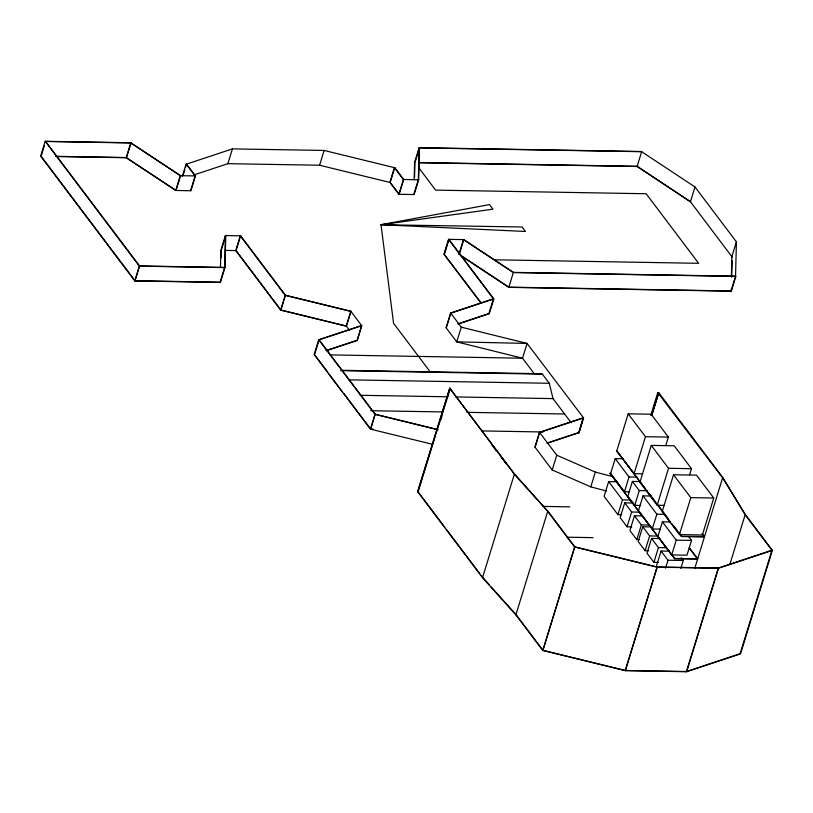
<?xml version="1.0" encoding="UTF-8"?>
<svg xmlns="http://www.w3.org/2000/svg" width="813" height="813" viewBox="0 0 813 813"><rect width="100%" height="100%" fill="white"/><g stroke="black" fill="none" stroke-linecap="round" stroke-linejoin="round"><path stroke-width="1.22" d="M220.455 267.497L220.892 250.333L225.435 235.546L240.618 235.811L285.454 295.241L350.82 311.237L361.744 325.718L357.192 340.495L326.399 350.708M221.045 257.731L221.227 250.333L225.77 235.557L224.967 267.609L220.414 282.396L134.836 280.932L40.65 156.076L45.193 141.289L130.771 142.763L180.608 175.689L176.065 190.466L126.228 157.539L55.751 156.33M41.097 156.259L135.009 280.749L220.089 282.213L224.632 267.426L225.435 235.546M414.163 179.754L414.589 162.488L419.142 147.702L641.701 151.523L637.087 166.482L690.44 201.736L732.198 257.081M414.559 177.386L414.925 162.671M419.142 147.702L418.329 179.764L413.787 194.551M193.758 174.998L227.884 163.677L319.57 165.232L389.935 182.447L398.878 194.287L414.122 194.551L418.675 179.775L419.478 147.895L641.64 151.706L694.983 186.949L736.415 241.868L735.552 276.186L731.009 290.973L508.836 287.162L459.243 254.388L463.796 239.611L448.573 239.357L444.03 254.144L481.266 303.513M731.375 276.257L731.873 256.654L736.415 241.868M460.981 255.76L508.786 287.345L731.334 291.156L731.405 288.635M731.69 277.274L732.107 260.871M650.746 415.443L657.768 392.628L658.764 392.72L722.94 477.79L745.47 514.731L772.35 550.371L740.521 653.845L686.66 671.711L625.339 670.654L542.769 650.451L515.879 614.821L482.526 577.687L417.669 491.713L449.741 388.238L450.453 388.258L435.931 433.969M41.443 155.12L44.237 146.025M418.675 179.775L403.421 179.51L394.488 167.661L324.123 150.446L232.427 148.891L186.533 164.114L195.455 175.943L190.903 190.73L175.73 190.466L126.167 157.722L130.771 142.763M126.513 157.722L131.056 142.946L45.64 141.482L139.551 265.963L224.632 267.426M134.836 280.932L139.389 266.146L45.193 141.289M135.009 280.749L139.551 265.963M175.73 190.466L180.273 175.679L130.72 142.936M182.295 176.502L186.136 163.992L195.15 175.933L190.598 190.72M183.037 175.486L184.785 169.805M185.486 167.529L186.533 164.114M227.884 163.677L232.427 148.891M236.42 249.449L240.618 235.811M319.57 165.232L324.123 150.446M280.688 310.129L285.231 295.353L240.313 235.8L235.76 250.587L280.688 310.129L346.419 326.216L350.972 311.43L285.231 295.353M349.458 330.241L346.267 326.013L280.902 310.017L285.454 295.241M357.192 340.495L361.592 325.515L318.716 339.732L314.164 354.519L370.454 429.132L432.536 444.315M361.744 325.718L319.113 339.854L314.56 354.641L327.222 371.419M389.935 182.447L394.488 167.661M346.267 326.013L350.82 311.237M398.878 194.287L403.421 179.51M415.28 161.533L419.478 147.895M370.454 429.132L375.006 414.345L318.716 339.732M373.208 429.061L370.677 429.02L375.22 414.234L319.113 339.854M444.67 252.995L448.878 239.368L493.816 298.93L489.263 313.706L458.186 324.021M444.681 253.016L448.878 239.368M458.908 254.388L463.451 239.601L513.328 272.558L735.887 276.379L731.334 291.156M446.083 327.781L450.626 312.995L493.42 298.808L448.573 239.357M422.313 478.257L418.116 491.906L444.802 527.281M422.658 477.119L435.199 436.368M440.849 419.478L441.957 415.87M493.42 298.808L488.867 313.584L457.963 323.838M508.786 287.345L513.389 272.375L463.796 239.611M482.526 577.687L514.355 474.213L449.741 388.238M450.626 312.995L461.317 327.172L527.078 343.421L583.582 417.923L579.039 432.709L583.185 417.801L539.476 432.303L534.934 447.079L552.21 469.985L590.797 486.875L606.549 491.011M535.086 447.282L539.629 432.506L583.582 417.923M552.21 469.985L556.763 455.199L539.476 432.303M515.879 614.821L547.718 511.347L514.355 474.213M578.724 432.699L583.277 417.912M590.797 486.875L595.35 472.089L556.763 455.199M542.769 650.451L574.598 546.976L547.718 511.347M771.588 551.448L740.125 653.723L686.457 671.528L625.268 670.471L542.982 650.339L574.821 546.864L548.013 511.336L514.659 474.203L449.945 388.431M694.983 186.949L690.44 201.736L637.148 166.299L418.39 162.549M665.827 445.433L668.388 437.089L651.132 414.213L628.185 413.817L616.813 450.768L634.079 473.654L642.534 473.796M610.583 473.735L615.217 458.654L623.459 458.796M616.894 481.723L608.652 481.581L604.11 496.367L617.921 514.67L621.447 514.731M629.191 491.824L624.486 491.743L629.028 476.957L615.217 458.654M617.921 514.67L622.463 499.883L608.652 481.581M651.467 415.413L658.469 392.638M632.951 503.003L624.709 502.871L620.167 517.647L627.067 526.804L631.782 526.885M651.538 415.595L658.764 392.72L651.752 415.484M634.079 473.654L645.451 436.703L628.185 413.817M640.614 481.581L632.372 481.438L627.829 496.215L634.729 505.371L640.614 505.473M689.658 474.64L691.487 468.684L674.221 445.798L651.274 445.402L639.912 482.363L657.168 505.249L664.414 505.371M627.067 526.804L631.62 512.017L624.709 502.871M634.729 505.371L639.282 490.595L632.372 481.438M642.677 515.899L634.435 515.757L629.892 530.543L636.792 539.69L639.15 539.73M651.264 496.021L643.032 495.879L638.479 510.666L652.29 528.968L660.532 529.111M636.792 539.69L641.345 524.913L634.435 515.757M650.979 526.895L642.737 526.763L638.195 541.539L645.095 550.696L648.622 550.757M657.168 505.249L668.54 468.288L651.274 445.402M645.095 550.696L649.638 535.909L642.737 526.763M652.29 528.968L656.843 514.192L643.032 495.879M659.77 538.562L651.538 538.419L646.985 553.206L653.896 562.362L658.601 562.444M673.53 474.751L662.168 511.702L679.424 534.588L702.371 534.984L713.743 498.023L696.477 475.148L673.53 474.751L690.796 497.637L713.743 498.023M670.654 521.976L662.422 521.834L657.869 536.621L671.68 554.923L686.975 555.188L691.528 540.411L688.621 536.55M653.896 562.362L658.439 547.576L651.538 538.419M656.528 565.848L661.071 551.062L669.312 551.204M625.268 670.471L657.107 566.996L718.286 568.053L771.954 550.249L745.155 514.72L722.625 477.77L657.768 392.628M625.339 670.654L657.168 567.179L718.499 568.236L772.35 550.371M665.532 568.175L667.981 560.218L661.071 551.062M671.68 554.923L676.233 540.147L662.422 521.834M679.424 534.588L690.796 497.637M674.719 558.744L609.953 473.298L674.719 558.744L697.615 559.08L689.221 548.053M702.147 533.897L704.434 536.905L681.538 536.57L679.343 533.267M680.827 568.439L683.276 560.482L681.203 557.728M694.739 568.409L722.625 477.77M686.457 671.528L718.286 568.053M686.66 671.711L718.499 568.236M729.972 564.049L745.155 514.72M461.317 327.172L456.713 341.867L522.525 358.208L534.141 373.594L542.393 374.132L549.293 383.279L553.003 398.604L571.254 422.801M326.074 350.566L357.039 340.291M493.816 298.93L450.778 313.198L446.235 327.985L456.713 341.867L527.078 343.421L522.525 358.208L329.783 354.895M547.932 442.77L578.643 432.587M546.966 443.339L579.039 432.709M381.023 224.723L522.068 226.99L525.442 231.471L380.941 224.703L489.477 204.612L492.932 209.185L381.023 224.723L393.573 323.32L430.158 371.805M617.016 482.587L617.575 482.587M681.629 536.275L704.525 536.61L702.239 533.602M674.81 558.45L697.706 558.775L689.312 547.759M56.331 156.523L126.167 157.722M418.736 162.742L637.087 166.482M180.273 175.679L195.455 175.943M224.855 250.394L236.065 250.587L280.902 310.017M443.949 254.144L480.89 302.609M494.467 259.804L698.641 263.31L646.152 193.748L435.646 190.13L418.624 167.58M513.389 272.375L735.552 276.186M139.389 266.146L224.967 267.609M341.389 370.291L534.141 373.594M340.769 370.667L542.393 374.132M348.94 379.844L549.293 383.279M342.314 391.825L328.239 373.167M360.25 395.291L447.75 396.795M455.361 396.927L553.003 398.604M370.637 410.717L442.902 411.937M466.987 412.343L564.608 413.99M482.261 430.931L543.135 431.977M645.451 436.703L668.388 437.089M668.54 468.288L691.487 468.684M629.028 476.957L637.27 477.099M639.282 490.595L647.514 490.727M622.463 499.883L630.705 500.025M542.627 506.387L569.74 506.855M631.62 512.017L639.851 512.16M656.843 514.192L665.075 514.334M641.345 524.913L649.577 525.056M649.638 535.909L657.88 536.052M567.088 537.2L592.972 537.647M676.233 540.147L691.528 540.411M658.439 547.576L666.68 547.718M667.981 560.218L683.276 560.482M418.624 491.733L417.669 491.713L449.619 388.624M375.22 414.234L438.116 429.62M375.006 414.345L437.089 429.538M574.821 546.864L657.107 566.996M574.598 546.976L657.168 567.179M595.35 472.089L612.311 476.54M489.497 585.106L481.306 575.665M491.164 586.966L516.184 614.811L542.982 650.339M645.004 488.186L616.772 451.124L670.095 521.54M649.577 494.202L654.922 501.215M656.447 503.217L667.89 518.247M673.997 526.255L677.808 531.265M671.619 523.552L681.538 536.57M610.675 473.43L624.486 491.743M491.438 444.365L495.95 450.331M501.204 457.302L505.706 463.268M343.828 393.431L345.037 395.037M345.769 396.002L370.677 429.02M446.327 529.304L479.782 573.653M394.701 167.559L390.159 182.336L399.142 194.297L403.685 179.51L394.701 167.559"/></g></svg>
